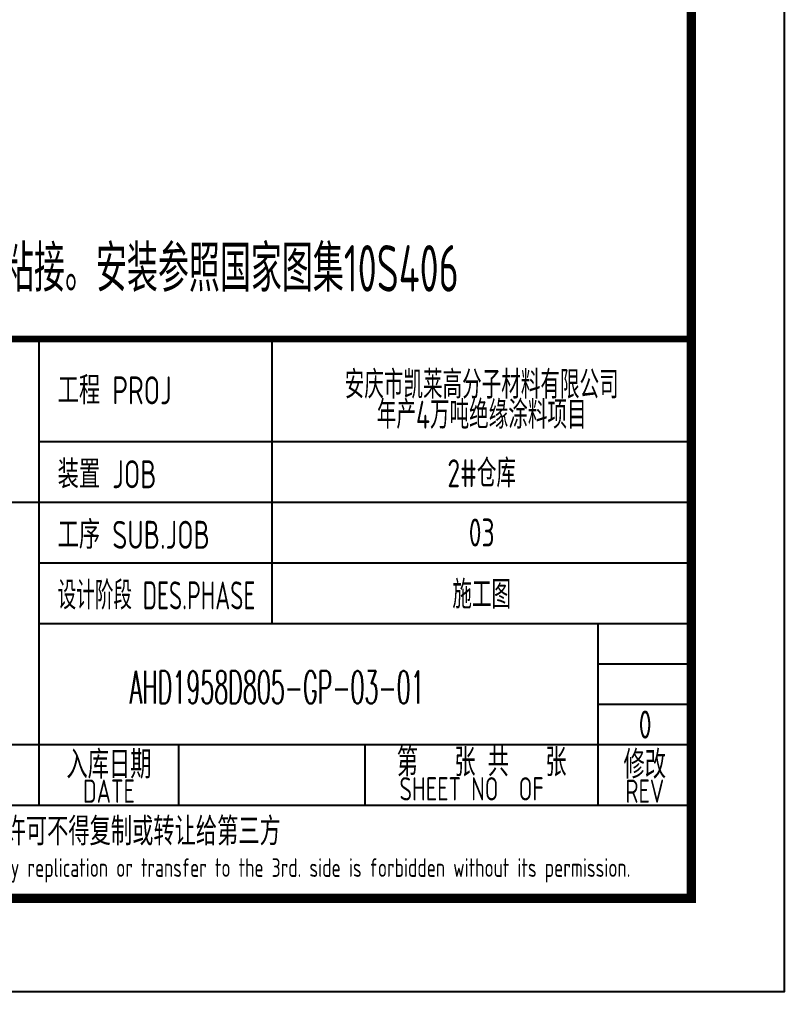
# Model space of a CAD drawing. Extents: x 4682119 to 9193858, y -786075 to -318274.
# Drawn here: x 4758009 to 4766219, y -422737 to -412308 of the extents above; entities that cross this region are included whole.
import ezdxf
from ezdxf.enums import TextEntityAlignment as Align

# ---------------------------------------------------------------- set-up
doc = ezdxf.new("R2010")
doc.units = 0
doc.header["$LTSCALE"] = 1000
doc.header["$MEASUREMENT"] = 0
doc.layers.get('0').update_dxf_attribs({"linetype": 'CONTINUOUS'})
for name, color, linetype in [('AXIS', 3, 'CONTINUOUS'), ('DIM_SYMB', 3, 'CONTINUOUS'), ('PUB_TITLE', 4, 'CONTINUOUS'), ('TWT_TEXT', 7, 'CONTINUOUS')]:
    doc.layers.add(name, color=color, linetype=linetype)
doc.styles.add('AHD', font='sceie.shx', dxfattribs={"width": 0.7, "bigfont": 'sceic.shx'})
doc.styles.add('DIM_FONT', font='SIMPLEX', dxfattribs={"width": 0.7, "bigfont": 'GBCBIG'})
doc.styles.add('TSSD_Rein', font='Tssdeng.shx', dxfattribs={"width": 0.7, "bigfont": 'hztxt.shx'})
doc.styles.add('公司标准', font='sceie.shx', dxfattribs={"width": 0.7, "height": 300, "bigfont": 'sceic.shx'})

msp = doc.modelspace()

# ---------------------------------------------------------------- linework, layer by layer
for p, q in [((4758219.5, -420737.3), (4758219.5, -415737.3)), ((4760719.5, -418787.3), (4760719.5, -415737.3)), ((4765219.5, -421737.3), (4765219.5, -415737.3)), ((4758219.5, -416837.3), (4765219.5, -416837.3)), ((4747219.5, -417487.3), (4765219.5, -417487.3)), ((4758219.5, -418137.3), (4765219.5, -418137.3)), ((4758219.5, -418787.3), (4765219.5, -418787.3)), ((4764219.5, -420737.3), (4764219.5, -418787.3)), ((4764219.5, -419220.7), (4765219.5, -419220.7)), ((4764219.5, -419654), (4765219.5, -419654)), ((4747219.5, -420087.3), (4765219.5, -420087.3)), ((4759719.5, -420737.3), (4759719.5, -420087.3)), ((4761719.5, -420737.3), (4761719.5, -420087.3)), ((4747219.5, -420737.3), (4765219.5, -420737.3)), ((4747219.5, -421737.3), (4765219.5, -421737.3))]:
    msp.add_line(p, q)
msp.add_lwpolyline([(4765219.5, -415737.3, 70, 70, 0), (4747219.5, -415737.3, 70, 70, 0), (4747219.5, -421737.3, 0, 0, 0)], format="xyseb")
at = {"layer": 'PUB_TITLE', "color": 4}
msp.add_lwpolyline([(4682119.5, -422737.3), (4766219.5, -422737.3), (4766219.5, -363337.3), (4682119.5, -363337.3)], close=True, dxfattribs=at)
at = {"layer": 'PUB_TITLE', "color": 4, "const_width": 100}
msp.add_lwpolyline([(4684619.5, -421737.3), (4765219.5, -421737.3), (4765219.5, -364337.3), (4684619.5, -364337.3)], close=True, dxfattribs=at)

# ---------------------------------------------------------------- texts
at = {"style": 'AHD'}
for s, width, p in [('工程 PROJ', 0.8, (4758419.5, -416437.3)), ('工程 PROJ', 0.8, (4758419.5, -416437.3)), ('装置 JOB', 0.8, (4758419.5, -417337.3)), ('装置 JOB', 0.8, (4758419.5, -417337.3)), ('工序 SUB.JOB', 0.8, (4758419.5, -417987.3)), ('工序 SUB.JOB', 0.8, (4758419.5, -417987.3)), ('设计阶段 DES.PHASE', 0.7, (4758419.5, -418637.3)), ('设计阶段 DES.PHASE', 0.7, (4758419.5, -418637.3))]:
    msp.add_text(s, height=300, dxfattribs=dict(at, width=width)).set_placement(p)
at = {"style": 'AHD', "width": 0.8}
for s, height, p in [('入库日期', 300, (4758969.5, -420287.3)), ('入库日期', 300, (4758969.5, -420287.3)), ('第   张 共   张', 300, (4762969.5, -420262.3)), ('修改', 300, (4764719.5, -420287.3)), ('修改', 300, (4764719.5, -420287.3)), ('DATE', 250, (4758969.5, -420587.3)), ('DATE', 250, (4758969.5, -420587.3)), ('SHEET NO  OF  ', 250, (4762969.5, -420562.3)), ('SHEET NO  OF  ', 250, (4762969.5, -420562.3)), ('REV', 250, (4764719.5, -420587.3)), ('REV', 250, (4764719.5, -420587.3)), ('本文件专有权属安徽华东化工医药工程有限责任公司所有,未经许可不得复制或转让给第三方', 300, (4756219.5, -421037.3)), ('本文件专有权属安徽华东化工医药工程有限责任公司所有,未经许可不得复制或转让给第三方', 300, (4756219.5, -421037.3)), ('The proprietary right of this document belongs to Anhui Huadong Chemical And Medical Engineering  Co.,Ltd.  and any replication or transfer to the 3rd. side is forbidden without its permission. ', 200, (4756219.5, -421437.3)), ('The proprietary right of this document belongs to Anhui Huadong Chemical And Medical Engineering  Co.,Ltd.  and any replication or transfer to the 3rd. side is forbidden without its permission. ', 200, (4756219.5, -421437.3))]:
    msp.add_text(s, height=height, dxfattribs=at).set_placement(p, align=Align.MIDDLE)
msp.add_attdef('0', text='0', height=300, dxfattribs=at).set_placement((4764723.6, -419873.4), align=Align.MIDDLE)
msp.add_attdef('0', text='0', height=300, dxfattribs=at).set_placement((4764723.6, -419873.4), align=Align.MIDDLE)
at = {"layer": 'AXIS', "style": 'TSSD_Rein', "width": 0.7}
for s, p in [('安庆市凯莱高分子材料有限公司', (4762969.5, -416209.7)), ('年产4万吨绝缘涂料项目', (4762969.5, -416532.8)), ('2#仓库', (4762969.5, -417162.3)), ('03', (4762969.5, -417812.3)), ('施工图', (4762969.5, -418462.3))]:
    msp.add_text(s, height=300, dxfattribs=at).set_placement(p, align=Align.MIDDLE)
at = {"layer": 'DIM_SYMB', "color": 7, "style": 'DIM_FONT', "width": 0.5}
msp.add_text('AHD1958D805-GP-03-01', height=350, dxfattribs=at).set_placement((4759191.8, -419648.2))
at = {"layer": 'TWT_TEXT', "color": 7, "style": '公司标准', "width": 0.7}
msp.add_text('注：雨水管采用硬聚氯乙烯排水管(UPVC)，粘接。安装参照国家图集10S406', height=500, dxfattribs=at).set_placement((4751304.5, -415229))

doc.saveas('drawing.dxf')
